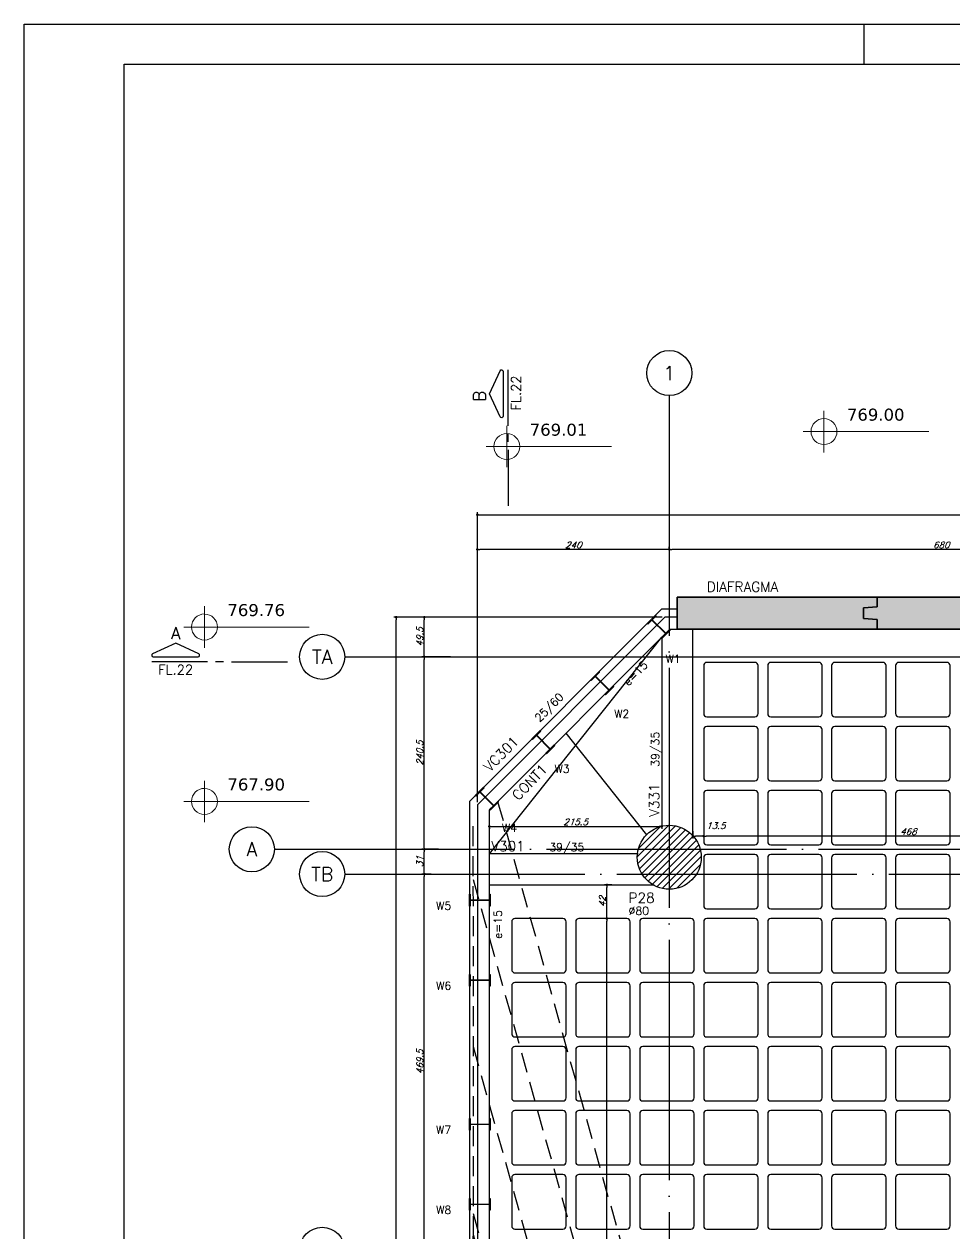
# Model space of a CAD drawing. Header units: millimetres. Extents: x -4107 to 5538, y -2094 to 2406.
# Drawn here: x -4107 to -2943, y 894 to 2406 of the extents above; entities that cross this region are included whole.
import ezdxf
from ezdxf.enums import TextEntityAlignment as Align

# ---------------------------------------------------------------- set-up
doc = ezdxf.new("R2010")
doc.units = ezdxf.units.MM
doc.header["$LTSCALE"] = 50
doc.linetypes.add('DASHED', pattern=[0.75, 0.5, -0.25])
doc.linetypes.add('EIXO', pattern=[6.8, 6, -0.4, 0, -0.4])
for name, color, linetype in [('251', 5, 'Continuous'), ('F-AUX-RED', 1, 'Continuous'), ('F-CORTE-INDICAÇÃO', 4, 'Continuous'), ('F-COTAS', 106, 'Continuous'), ('F-CUBETA', 1, 'Continuous'), ('F-EIXO', 12, 'EIXO'), ('F-ESCADAS', 2, 'Continuous'), ('F-MARGEM', 1, 'Continuous'), ('F-PARC-DIM', 2, 'Continuous'), ('F-PARC-NOME', 4, 'Continuous'), ('F-PERFIL - W310x52', 4, 'Continuous'), ('F-PERFIL- W250x38.5', 4, 'Continuous'), ('F-PILARES-DIM', 172, 'Continuous'), ('F-PILARES-HACH', 174, 'Continuous'), ('F-PILARES-NOME', 170, 'Continuous'), ('F-PILARES-S', 170, 'Continuous'), ('F-SOLIDO-EST', 252, 'Continuous'), ('F-TEXTO', 6, 'Continuous'), ('F-VIGAS', 3, 'Continuous'), ('F-VIGAS-DIM', 2, 'Continuous'), ('F-VIGAS-NOME', 4, 'Continuous'), ('F-VÃO', 1, 'Continuous')]:
    doc.layers.add(name, color=color, linetype=linetype)
doc.layers.add('A-ANNO-NOTE', color=253, linetype='Continuous', lineweight=9)
doc.styles.add('CP-TEXT-INCL', font='simplex.shx', dxfattribs={"oblique": 20})
doc.styles.add('MCP', font='simplex.shx')
doc.styles.add('ROMANS', font='simplex.shx')
doc.styles.get("Standard").update_dxf_attribs({"font": 'txt.shx'})
doc.styles.add('Verdana_3', font='verdana.ttf', dxfattribs={"height": 20})
doc.dimstyles.new('CP-COTAS-50', dxfattribs={"dimscale": 0.64, "dimtxt": 12.5, "dimasz": 5, "dimexe": 5, "dimexo": 5, "dimgap": 2.5, "dimtad": 1, "dimdec": 1, "dimdsep": 46, "dimtxsty": 'CP-TEXT-INCL', "dimblk1": 'DOT', "dimblk2": 'DOT', "dimsah": 1, "dimcen": 9, "dimclrd": 256, "dimclre": 256, "dimclrt": 256, "dimadec": 0, "dimazin": 0, "dimtfac": 1, "dimtdec": 1, "dimtmove": 2, "dimatfit": 3, "dimldrblk": 'DOT', "dimfxl": 0, "dimtolj": 1, "dimarcsym": 0})

# ---------------------------------------------------------------- blocks, each defined once
blk = doc.blocks.new('_VAONER063650636500869008690')
at = {"layer": '251', "color": 1}
for p, q in [((30, 34), (-30, 34)), ((-34, 30), (-34, -30)), ((34, -30), (34, 30)), ((-30, -34), (30, -34))]:
    blk.add_line(p, q, dxfattribs=at)
for centre, start, end in [((-30, 30), 90, 180), ((30, 30), 0, 90), ((-30, -30), 180, 270), ((30, -30), 270, 0)]:
    blk.add_arc(centre, 4, start, end, dxfattribs=at)
blk = doc.blocks.new('*U13')
at = {"layer": 'F-EIXO'}
blk.add_line((0, 0), (7397, 0), dxfattribs=at)
at = {"layer": 'F-EIXO', "color": 2, "linetype": 'Continuous'}
blk.add_circle((-28.2072, 0), 28.2072, dxfattribs=at)
at = {"layer": 'F-TEXTO', "style": 'ROMANS'}
blk.add_attdef('EIXO', text='', height=17.5, dxfattribs=at).set_placement((-28.2072, 0), align=Align.MIDDLE_CENTER)
blk = doc.blocks.new('*U19')
at = {"layer": 'F-EIXO'}
blk.add_line((0, 0), (7484.954, 0), dxfattribs=at)
at = {"layer": 'F-EIXO', "color": 2, "linetype": 'Continuous'}
blk.add_circle((-28.2072, 0), 28.2072, dxfattribs=at)
at = {"layer": 'F-TEXTO', "style": 'ROMANS'}
blk.add_attdef('EIXO', text='', height=17.5, dxfattribs=at).set_placement((-28.2072, 0), align=Align.MIDDLE_CENTER)
blk = doc.blocks.new('*U22')
at = {"layer": 'F-EIXO'}
blk.add_line((0, 0), (0, -3477.9), dxfattribs=at)
at = {"layer": 'F-EIXO', "color": 2, "linetype": 'Continuous'}
blk.add_circle((0, 28.2), 28.2, dxfattribs=at)
at = {"layer": 'F-TEXTO', "style": 'ROMANS'}
blk.add_attdef('EIXO', text='', height=17.5, rotation=360, dxfattribs=at).set_placement((0, 28.2), align=Align.MIDDLE_CENTER)
blk = doc.blocks.new('*U18')
at = {"layer": 'F-EIXO'}
blk.add_line((0, 0), (7378.2, 0), dxfattribs=at)
at = {"layer": 'F-EIXO', "color": 2, "linetype": 'Continuous'}
blk.add_circle((-28.2, 0), 28.2, dxfattribs=at)
at = {"layer": 'F-TEXTO', "style": 'ROMANS'}
blk.add_attdef('EIXO', text='', height=17.5, dxfattribs=at).set_placement((-28.2, 0), align=Align.MIDDLE_CENTER)
blk = doc.blocks.new('_DOT')
at = {"color": 0, "linetype": 'ByBlock'}
blk.add_line((-0.5, 0), (-1, 0), dxfattribs=at)
at = {"color": 0, "linetype": 'ByBlock', "const_width": 0.5}
blk.add_lwpolyline([(-0.25, 0, 1), (0.25, 0, 1)], format="xyb", close=True, dxfattribs=at)
blk = doc.blocks.new('*D64')
at = {"layer": 'DEFPOINTS', "color": 0, "linetype": 'Continuous', "transparency": 16777216}
for p in [(3284.5, 1792.6), (3284.5, 1699.5), (-3540, 1430.2)]:
    blk.add_point(p, dxfattribs=at)
at = {"layer": 'F-COTAS', "linetype": 'Continuous', "lineweight": -2, "transparency": 16777216}
for p, q in [((-3540, 1433.4), (-3540, 1795.8)), ((-3536.8, 1792.6), (3281.3, 1792.6)), ((3284.5, 1702.7), (3284.5, 1795.8))]:
    blk.add_line(p, q, dxfattribs=at)
at = {"layer": 'F-COTAS', "linetype": 'Continuous', "lineweight": -2, "transparency": 16777216, "xscale": 3.2, "yscale": 3.2, "zscale": 3.2, "rotation": 180}
blk.add_blockref('_DOT', (-3540, 1792.6), dxfattribs=at)
at = {"layer": 'F-COTAS', "linetype": 'Continuous', "lineweight": -2, "transparency": 16777216, "xscale": 3.2, "yscale": 3.2, "zscale": 3.2}
blk.add_blockref('_DOT', (3284.5, 1792.6), dxfattribs=at)
at = {"layer": 'F-COTAS', "linetype": 'Continuous', "transparency": 16777216, "insert": (-127.7, 1798.2), "char_height": 8, "attachment_point": 5, "style": 'CP-TEXT-INCL'}
blk.add_mtext('\\A1;6824.5', dxfattribs=at)
blk = doc.blocks.new('*D83')
at = {"layer": 'DEFPOINTS', "color": 0, "linetype": 'Continuous', "transparency": 16777216}
for p in [(-3300, 1749.2), (-3300, 1745.2), (-2620, 1745.2)]:
    blk.add_point(p, dxfattribs=at)
at = {"layer": 'F-COTAS', "linetype": 'Continuous', "lineweight": -2, "transparency": 16777216}
for p, q in [((-3300, 1748.4), (-3300, 1752.4)), ((-2623.2, 1749.2), (-3296.8, 1749.2)), ((-2620, 1748.4), (-2620, 1752.4))]:
    blk.add_line(p, q, dxfattribs=at)
at = {"layer": 'F-COTAS', "linetype": 'Continuous', "lineweight": -2, "transparency": 16777216, "xscale": 3.2, "yscale": 3.2, "zscale": 3.2, "rotation": 180}
blk.add_blockref('_DOT', (-3300, 1749.2), dxfattribs=at)
at = {"layer": 'F-COTAS', "linetype": 'Continuous', "lineweight": -2, "transparency": 16777216, "xscale": 3.2, "yscale": 3.2, "zscale": 3.2}
blk.add_blockref('_DOT', (-2620, 1749.2), dxfattribs=at)
at = {"layer": 'F-COTAS', "linetype": 'Continuous', "transparency": 16777216, "insert": (-2960, 1754.8), "char_height": 8, "attachment_point": 5, "style": 'CP-TEXT-INCL'}
blk.add_mtext('\\A1;680', dxfattribs=at)
blk = doc.blocks.new('*D84')
at = {"layer": 'DEFPOINTS', "color": 0, "linetype": 'Continuous', "transparency": 16777216}
for p in [(-3540, 1749.2), (-3300, 1745.2), (-3540, 1430.2)]:
    blk.add_point(p, dxfattribs=at)
at = {"layer": 'F-COTAS', "linetype": 'Continuous', "lineweight": -2, "transparency": 16777216}
for p, q in [((-3540, 1433.4), (-3540, 1752.4)), ((-3303.2, 1749.2), (-3536.8, 1749.2)), ((-3300, 1748.4), (-3300, 1752.4))]:
    blk.add_line(p, q, dxfattribs=at)
at = {"layer": 'F-COTAS', "linetype": 'Continuous', "lineweight": -2, "transparency": 16777216, "xscale": 3.2, "yscale": 3.2, "zscale": 3.2, "rotation": 180}
blk.add_blockref('_DOT', (-3540, 1749.2), dxfattribs=at)
at = {"layer": 'F-COTAS', "linetype": 'Continuous', "lineweight": -2, "transparency": 16777216, "xscale": 3.2, "yscale": 3.2, "zscale": 3.2}
blk.add_blockref('_DOT', (-3300, 1749.2), dxfattribs=at)
at = {"layer": 'F-COTAS', "linetype": 'Continuous', "transparency": 16777216, "insert": (-3420, 1754.8), "char_height": 8, "attachment_point": 5, "style": 'CP-TEXT-INCL'}
blk.add_mtext('\\A1;240', dxfattribs=at)
blk = doc.blocks.new('*D85')
at = {"layer": 'DEFPOINTS', "color": 0, "linetype": 'Continuous', "transparency": 16777216}
for p in [(-3641.4, 1664.5), (-3305.7, 1664.5), (-3540, -934.5)]:
    blk.add_point(p, dxfattribs=at)
at = {"layer": 'F-COTAS', "linetype": 'Continuous', "lineweight": -2, "transparency": 16777216}
for p, q in [((-3308.9, 1664.5), (-3644.6, 1664.5)), ((-3641.4, -931.3), (-3641.4, 1661.3)), ((-3543.2, -934.5), (-3644.6, -934.5))]:
    blk.add_line(p, q, dxfattribs=at)
at = {"layer": 'F-COTAS', "linetype": 'Continuous', "lineweight": -2, "transparency": 16777216, "xscale": 3.2, "yscale": 3.2, "zscale": 3.2}
for p, rotation in [((-3641.4, 1664.5), 90), ((-3641.4, -934.5), 270)]:
    blk.add_blockref('_DOT', p, dxfattribs=dict(at, rotation=rotation))
at = {"layer": 'F-COTAS', "linetype": 'Continuous', "transparency": 16777216, "insert": (-3647, 365), "char_height": 8, "attachment_point": 5, "rotation": 90, "style": 'CP-TEXT-INCL'}
blk.add_mtext('\\A1;2599', dxfattribs=at)
blk = doc.blocks.new('*D94')
at = {"layer": 'DEFPOINTS', "color": 0, "linetype": 'Continuous', "transparency": 16777216}
for p in [(-3606.3, 1343.5), (-3594.5, 1343.5), (-3585.3, 874)]:
    blk.add_point(p, dxfattribs=at)
at = {"layer": 'F-COTAS', "linetype": 'Continuous', "lineweight": -2, "transparency": 16777216}
for p, q in [((-3597.7, 1343.5), (-3609.5, 1343.5)), ((-3606.3, 877.2), (-3606.3, 1340.3)), ((-3588.5, 874), (-3609.5, 874))]:
    blk.add_line(p, q, dxfattribs=at)
at = {"layer": 'F-COTAS', "linetype": 'Continuous', "lineweight": -2, "transparency": 16777216, "xscale": 3.2, "yscale": 3.2, "zscale": 3.2}
for p, rotation in [((-3606.3, 1343.5), 90), ((-3606.3, 874), 270)]:
    blk.add_blockref('_DOT', p, dxfattribs=dict(at, rotation=rotation))
at = {"layer": 'F-COTAS', "linetype": 'Continuous', "transparency": 16777216, "insert": (-3611.9, 1108.8), "char_height": 8, "attachment_point": 5, "rotation": 90, "style": 'CP-TEXT-INCL'}
blk.add_mtext('\\A1;469.5', dxfattribs=at)
blk = doc.blocks.new('*D95')
at = {"layer": 'DEFPOINTS', "color": 0, "linetype": 'Continuous', "transparency": 16777216}
for p in [(-3606.3, 1374.5), (-3585.3, 1374.5), (-3594.5, 1343.5)]:
    blk.add_point(p, dxfattribs=at)
at = {"layer": 'F-COTAS', "linetype": 'Continuous', "lineweight": -2, "transparency": 16777216}
for p, q in [((-3588.5, 1374.5), (-3609.5, 1374.5)), ((-3606.3, 1346.7), (-3606.3, 1371.3)), ((-3597.7, 1343.5), (-3609.5, 1343.5))]:
    blk.add_line(p, q, dxfattribs=at)
at = {"layer": 'F-COTAS', "linetype": 'Continuous', "lineweight": -2, "transparency": 16777216, "xscale": 3.2, "yscale": 3.2, "zscale": 3.2}
for p, rotation in [((-3606.3, 1374.5), 90), ((-3606.3, 1343.5), 270)]:
    blk.add_blockref('_DOT', p, dxfattribs=dict(at, rotation=rotation))
at = {"layer": 'F-COTAS', "linetype": 'Continuous', "transparency": 16777216, "insert": (-3611.9, 1359), "char_height": 8, "attachment_point": 5, "rotation": 90, "style": 'CP-TEXT-INCL'}
blk.add_mtext('\\A1;31', dxfattribs=at)
blk = doc.blocks.new('*D96')
at = {"layer": 'DEFPOINTS', "color": 0, "linetype": 'Continuous', "transparency": 16777216}
for p in [(-3606.3, 1615), (-3570.4, 1615), (-3585.3, 1374.5)]:
    blk.add_point(p, dxfattribs=at)
at = {"layer": 'F-COTAS', "linetype": 'Continuous', "lineweight": -2, "transparency": 16777216}
for p, q in [((-3573.6, 1615), (-3609.5, 1615)), ((-3606.3, 1377.7), (-3606.3, 1611.8)), ((-3588.5, 1374.5), (-3609.5, 1374.5))]:
    blk.add_line(p, q, dxfattribs=at)
at = {"layer": 'F-COTAS', "linetype": 'Continuous', "lineweight": -2, "transparency": 16777216, "xscale": 3.2, "yscale": 3.2, "zscale": 3.2}
for p, rotation in [((-3606.3, 1615), 90), ((-3606.3, 1374.5), 270)]:
    blk.add_blockref('_DOT', p, dxfattribs=dict(at, rotation=rotation))
at = {"layer": 'F-COTAS', "linetype": 'Continuous', "transparency": 16777216, "insert": (-3611.9, 1494.8), "char_height": 8, "attachment_point": 5, "rotation": 90, "style": 'CP-TEXT-INCL'}
blk.add_mtext('\\A1;240.5', dxfattribs=at)
blk = doc.blocks.new('*D97')
at = {"layer": 'DEFPOINTS', "color": 0, "linetype": 'Continuous', "transparency": 16777216}
for p in [(-3606.3, 1664.5), (-3305.7, 1664.5), (-3570.4, 1615)]:
    blk.add_point(p, dxfattribs=at)
at = {"layer": 'F-COTAS', "linetype": 'Continuous', "lineweight": -2, "transparency": 16777216}
for p, q in [((-3308.9, 1664.5), (-3609.5, 1664.5)), ((-3606.3, 1618.2), (-3606.3, 1661.3)), ((-3573.6, 1615), (-3609.5, 1615))]:
    blk.add_line(p, q, dxfattribs=at)
at = {"layer": 'F-COTAS', "linetype": 'Continuous', "lineweight": -2, "transparency": 16777216, "xscale": 3.2, "yscale": 3.2, "zscale": 3.2}
for p, rotation in [((-3606.3, 1664.5), 90), ((-3606.3, 1615), 270)]:
    blk.add_blockref('_DOT', p, dxfattribs=dict(at, rotation=rotation))
at = {"layer": 'F-COTAS', "linetype": 'Continuous', "transparency": 16777216, "insert": (-3611.9, 1639.8), "char_height": 8, "attachment_point": 5, "rotation": 90, "style": 'CP-TEXT-INCL'}
blk.add_mtext('\\A1;49.5', dxfattribs=at)
blk = doc.blocks.new('*U25')
at = {"layer": 'F-CORTE-INDICAÇÃO'}
for p, q in [((-100, 0), (-170, 0)), ((-80, 0), (-90, 0)), ((-70, 0), (0, 0))]:
    blk.add_line(p, q, dxfattribs=at)
blk.add_lwpolyline([(-112, 6, 0.802585), (-111.2, 9.8), (-140, 23.3), (-168.8, 9.8, 0.802585), (-168, 6)], format="xyb", close=True, dxfattribs=at)
at = {"layer": 'F-CORTE-INDICAÇÃO', "style": 'ROMANS'}
blk.add_attdef('CORTE', text='', height=15, dxfattribs=at).set_placement((-140, 35.8), align=Align.MIDDLE_CENTER)
at = {"layer": 'F-CORTE-INDICAÇÃO', "color": 2, "style": 'ROMANS'}
blk.add_attdef('FOLHA', text='', height=12, dxfattribs=at).set_placement((-140, -10), align=Align.MIDDLE_CENTER)
blk = doc.blocks.new('*U26')
at = {"layer": 'F-CORTE-INDICAÇÃO'}
for p, q in [((70, 0), (0, 0)), ((80, 0), (90, 0)), ((100, 0), (170, 0))]:
    blk.add_line(p, q, dxfattribs=at)
blk.add_lwpolyline([(112, 6, -0.802585), (111.2, 9.8), (140, 23.3), (168.8, 9.8, -0.802585), (168, 6)], format="xyb", close=True, dxfattribs=at)
at = {"layer": 'F-CORTE-INDICAÇÃO', "style": 'ROMANS'}
blk.add_attdef('CORTE', text='', height=15, dxfattribs=at).set_placement((140, 35.8), align=Align.MIDDLE_CENTER)
at = {"layer": 'F-CORTE-INDICAÇÃO', "color": 2, "style": 'ROMANS'}
blk.add_attdef('FOLHA', text='', height=12, dxfattribs=at).set_placement((80.5, -10), align=Align.MIDDLE_CENTER)
blk = doc.blocks.new('A0-4L_900')
at = {"layer": 'F-MARGEM', "color": 2}
blk.add_line((21, 90), (21, 89), dxfattribs=at)
blk.add_lwpolyline([(0, 0), (0, 90), (192.9, 90), (192.9, 0)], close=True, dxfattribs=at)
at = {"layer": 'F-MARGEM', "color": 7}
blk.add_lwpolyline([(2.5, 89), (191.9, 89), (191.9, 1), (2.5, 1)], close=True, dxfattribs=at)
blk = doc.blocks.new('A$C2DAD426C')
at = {"layer": 'F-AUX-RED', "color": 252, "linetype": 'DASHED'}
for p, q in [((-7545.1, 893.2), (-7544.6, 191.2)), ((-7492.4, 834.7), (-7333.5, 266.1)), ((-7376.2, 835.2), (-7219.9, 275.7)), ((-7545, 814.9), (-7402.4, 304.6)), ((-7421.4, 788.8), (-7312.2, 398.1)), ((-7544.9, 606.2), (-7429.3, 192.7)), ((-7544.7, 397.6), (-7500.6, 239.8)), ((-7266.4, 338.3), (-7246.8, 268.2)), ((-7321.2, 326.1), (-7288.8, 210.4)), ((-7290.7, 321.1), (-7261.9, 217.9)), ((-7203.2, 320), (-7108, -20.5)), ((-7544.6, 293.2), (-7527.6, 232.3))]:
    blk.add_line(p, q, dxfattribs=at)
for points in [[(-7524.9, 196.7), (-7544.6, 191.2), (-7545.1, 893.2), (-7526.1, 825.2), (-7472.2, 840.3), (-7455.1, 779.4), (-7401.2, 794.5), (-7409.9, 825.8), (-7356, 840.8), (-7349.3, 842.7)], [(-7192.9, 283.3), (-7253.6, 266.3), (-7241.6, 223.6), (-7295.6, 208.5), (-7313.3, 271.7), (-7367.2, 256.7), (-7382.2, 310.3), (-7436.1, 295.2), (-7409.1, 198.4), (-7463, 183.3), (-7480.4, 245.5), (-7534.4, 230.4), (-7524.9, 196.7)]]:
    blk.add_lwpolyline(points, dxfattribs=at)
at = {"layer": 'F-ESCADAS', "color": 252, "linetype": 'DASHED'}
for p, q in [((-7514.6, 1434.4), (-7107, -24)), ((-7545.4, 1336.7), (-7283.7, 400)), ((-7545.3, 1128), (-7335.7, 378)), ((-7545.1, 919.3), (-7281.5, -24)), ((-7545, 710.6), (-7339.7, -24)), ((-7544.8, 501.9), (-7392.5, -43)), ((-7321.2, 326.1), (-7223.3, -24)), ((-7261.3, 320), (-7165.2, -24)), ((-7544.6, 293.2), (-7450.7, -43)), ((-7280, -24), (-7107, -24)), ((-7340, -43), (-7544.4, -43)), ((-7340, -43), (-7450.6, -43))]:
    blk.add_line(p, q, dxfattribs=at)
blk.add_lwpolyline([(-7545.5, 1403.5), (-7544.4, -43)], dxfattribs=at)
blk = doc.blocks.new('*D292')
at = {"layer": 'DEFPOINTS', "color": 0, "transparency": 16777216}
for p in [(-3257, 1401), (-3257, 1391), (-2789, 1401)]:
    blk.add_point(p, dxfattribs=at)
at = {"layer": 'F-COTAS', "lineweight": -2, "transparency": 16777216}
for p, q in [((-3257, 1397.8), (-3257, 1387.8)), ((-2792.2, 1391), (-3253.8, 1391)), ((-2789, 1397.8), (-2789, 1387.8))]:
    blk.add_line(p, q, dxfattribs=at)
at = {"layer": 'F-COTAS', "lineweight": -2, "transparency": 16777216, "xscale": 3.2, "yscale": 3.2, "zscale": 3.2, "rotation": 180}
blk.add_blockref('_DOT', (-3257, 1391), dxfattribs=at)
at = {"layer": 'F-COTAS', "lineweight": -2, "transparency": 16777216, "xscale": 3.2, "yscale": 3.2, "zscale": 3.2}
blk.add_blockref('_DOT', (-2789, 1391), dxfattribs=at)
at = {"layer": 'F-COTAS', "transparency": 16777216, "insert": (-3001.1, 1396.6), "char_height": 8, "attachment_point": 5, "style": 'CP-TEXT-INCL'}
blk.add_mtext('\\A1;468', dxfattribs=at)
blk = doc.blocks.new('*D293')
at = {"layer": 'DEFPOINTS', "color": 0, "transparency": 16777216}
for p in [(-3270.5, 1400.2), (-3270.5, 1391), (-3257, 1400.2)]:
    blk.add_point(p, dxfattribs=at)
at = {"layer": 'F-COTAS', "lineweight": -2, "transparency": 16777216}
for p, q in [((-3270.5, 1397), (-3270.5, 1387.8)), ((-3260.2, 1391), (-3267.3, 1391)), ((-3257, 1397), (-3257, 1387.8))]:
    blk.add_line(p, q, dxfattribs=at)
at = {"layer": 'F-COTAS', "lineweight": -2, "transparency": 16777216, "xscale": 3.2, "yscale": 3.2, "zscale": 3.2, "rotation": 180}
blk.add_blockref('_DOT', (-3270.5, 1391), dxfattribs=at)
at = {"layer": 'F-COTAS', "lineweight": -2, "transparency": 16777216, "xscale": 3.2, "yscale": 3.2, "zscale": 3.2}
blk.add_blockref('_DOT', (-3257, 1391), dxfattribs=at)
at = {"layer": 'F-COTAS', "transparency": 16777216, "insert": (-3242, 1403.9), "char_height": 8, "attachment_point": 5, "style": 'CP-TEXT-INCL'}
blk.add_mtext('\\A1;13.5', dxfattribs=at)
blk = doc.blocks.new('*D294')
at = {"layer": 'DEFPOINTS', "color": 0, "transparency": 16777216}
for p in [(-3309.5, 1411.9), (-3525, 1404.4), (-3309.5, 1403.1)]:
    blk.add_point(p, dxfattribs=at)
at = {"layer": 'F-COTAS', "lineweight": -2, "transparency": 16777216}
for p, q in [((-3309.5, 1408.7), (-3309.5, 1399.9)), ((-3525, 1401.2), (-3525, 1399.9)), ((-3521.8, 1403.1), (-3312.7, 1403.1))]:
    blk.add_line(p, q, dxfattribs=at)
at = {"layer": 'F-COTAS', "lineweight": -2, "transparency": 16777216, "xscale": 3.2, "yscale": 3.2, "zscale": 3.2, "rotation": 180}
blk.add_blockref('_DOT', (-3525, 1403.1), dxfattribs=at)
at = {"layer": 'F-COTAS', "lineweight": -2, "transparency": 16777216, "xscale": 3.2, "yscale": 3.2, "zscale": 3.2}
blk.add_blockref('_DOT', (-3309.5, 1403.1), dxfattribs=at)
at = {"layer": 'F-COTAS', "transparency": 16777216, "insert": (-3417.2, 1408.7), "char_height": 8, "attachment_point": 5, "style": 'CP-TEXT-INCL'}
blk.add_mtext('\\A1;215.5', dxfattribs=at)
blk = doc.blocks.new('*D296')
at = {"layer": 'DEFPOINTS', "color": 0, "transparency": 16777216}
for p in [(-3378, 1288), (-3367.1, 1288), (-3367.1, 420)]:
    blk.add_point(p, dxfattribs=at)
at = {"layer": 'F-COTAS', "lineweight": -2, "transparency": 16777216}
for p, q in [((-3370.3, 1288), (-3381.2, 1288)), ((-3378, 423.2), (-3378, 1284.8)), ((-3370.3, 420), (-3381.2, 420))]:
    blk.add_line(p, q, dxfattribs=at)
at = {"layer": 'F-COTAS', "lineweight": -2, "transparency": 16777216, "xscale": 3.2, "yscale": 3.2, "zscale": 3.2}
for p, rotation in [((-3378, 1288), 90), ((-3378, 420), 270)]:
    blk.add_blockref('_DOT', p, dxfattribs=dict(at, rotation=rotation))
at = {"layer": 'F-COTAS', "transparency": 16777216, "insert": (-3383.6, 854), "char_height": 8, "attachment_point": 5, "rotation": 90, "style": 'CP-TEXT-INCL'}
blk.add_mtext('\\A1;868', dxfattribs=at)
blk = doc.blocks.new('*D297')
at = {"layer": 'DEFPOINTS', "color": 0, "transparency": 16777216}
for p in [(-3378, 1330), (-3368.7, 1330), (-3368.7, 1288)]:
    blk.add_point(p, dxfattribs=at)
at = {"layer": 'F-COTAS', "lineweight": -2, "transparency": 16777216}
for p, q in [((-3371.9, 1330), (-3381.2, 1330)), ((-3378, 1291.2), (-3378, 1326.8)), ((-3371.9, 1288), (-3381.2, 1288))]:
    blk.add_line(p, q, dxfattribs=at)
at = {"layer": 'F-COTAS', "lineweight": -2, "transparency": 16777216, "xscale": 3.2, "yscale": 3.2, "zscale": 3.2}
for p, rotation in [((-3378, 1330), 90), ((-3378, 1288), 270)]:
    blk.add_blockref('_DOT', p, dxfattribs=dict(at, rotation=rotation))
at = {"layer": 'F-COTAS', "transparency": 16777216, "insert": (-3383.6, 1309), "char_height": 8, "attachment_point": 5, "rotation": 90, "style": 'CP-TEXT-INCL'}
blk.add_mtext('\\A1;42', dxfattribs=at)
blk = doc.blocks.new('LGN-COTA - LGN-COTA-475391-Térreo')
at = {"layer": 'A-ANNO-NOTE'}
for p, q in [((-0.009, -0.238), (-0.009, 0.28)), ((-0.268, 0.021), (1.302, 0.021))]:
    blk.add_line(p, q, dxfattribs=at)
for centre, start, end in [((-0.009, 0.022), 90, 180), ((-0.009, 0.021), 360, 90), ((-0.009, 0.021), 180, 270), ((-0.009, 0.021), 270, 0)]:
    blk.add_arc(centre, 0.162, start, end, dxfattribs=at)
blk = doc.blocks.new('zw$7512')
at = {"layer": 'A-ANNO-NOTE', "xscale": 100, "yscale": 100, "zscale": 100}
for p in [(-2906.2, 1680.3), (-3302.8, 1661.6), (-3680.8, 1436.1), (-3680.8, 1218.2)]:
    blk.add_blockref('LGN-COTA - LGN-COTA-475391-Térreo', p, dxfattribs=at)
at = {"layer": 'A-ANNO-NOTE', "style": 'Verdana_3'}
for s, p in [('769.00', (-2878.4, 1696.1)), ('769.01', (-3275, 1677.3)), ('769.76', (-3653, 1451.9)), ('767.90', (-3653, 1234))]:
    blk.add_text(s, height=15, dxfattribs=at).set_placement(p)
blk = doc.blocks.new('A$C44D756D9')
at = {"layer": 'F-PERFIL- W250x38.5', "linetype": 'Continuous'}
for p, q in [((-2.6, 167.3), (7.8, 177.7)), ((-1.8, 166.5), (-2.6, 167.3)), ((3.2, 171.4), (-1.8, 166.5)), ((20.1, 154.5), (3.2, 171.4)), ((8.6, 176.9), (3.6, 171.9)), ((3.6, 171.9), (20.6, 155)), ((7.8, 177.7), (8.6, 176.9)), ((15.2, 149.5), (20.1, 154.5)), ((26.3, 159.1), (15.9, 148.7)), ((20.6, 155), (25.5, 159.9)), ((25.5, 159.9), (26.3, 159.1)), ((15.9, 148.7), (15.2, 149.5)), ((-73.3, 96.5), (-62.9, 106.9)), ((-62.1, 106.2), (-67.1, 101.2)), ((-62.9, 106.9), (-62.1, 106.2)), ((-72.5, 95.8), (-73.3, 96.5)), ((-67.5, 100.7), (-72.5, 95.8)), ((-50.6, 83.8), (-67.5, 100.7)), ((-67.1, 101.2), (-50.1, 84.2)), ((-55.6, 78.8), (-50.6, 83.8)), ((-54.8, 78), (-55.6, 78.8)), ((-44.4, 88.4), (-54.8, 78)), ((-50.1, 84.2), (-45.2, 89.2)), ((-45.2, 89.2), (-44.4, 88.4)), ((-146.9, 22.9), (-136.5, 33.3)), ((-135.8, 32.5), (-140.7, 27.5)), ((-136.5, 33.3), (-135.8, 32.5)), ((-146.2, 22.1), (-146.9, 22.9)), ((-141.2, 27.1), (-146.2, 22.1)), ((-124.2, 10.1), (-141.2, 27.1)), ((-140.7, 27.5), (-123.8, 10.6)), ((-123.8, 10.6), (-118.8, 15.6)), ((-118.8, 15.6), (-118, 14.8)), ((-129.2, 5.2), (-124.2, 10.1)), ((-128.4, 4.4), (-129.2, 5.2)), ((-118, 14.8), (-128.4, 4.4)), ((-217.7, -47.8), (-207.3, -37.4)), ((-211.9, -43.6), (-216.9, -48.6)), ((-195, -60.6), (-211.9, -43.6)), ((-206.5, -38.2), (-211.4, -43.2)), ((-211.4, -43.2), (-194.5, -60.1)), ((-207.3, -37.4), (-206.5, -38.2)), ((-216.9, -48.6), (-217.7, -47.8)), ((-188.7, -55.9), (-199.1, -66.3)), ((-194.5, -60.1), (-189.5, -55.2)), ((-189.5, -55.2), (-188.7, -55.9)), ((-199.9, -65.5), (-195, -60.6)), ((-199.1, -66.3), (-199.9, -65.5)), ((-225, -186), (-225, -171.3)), ((-225, -171.3), (-223.9, -171.3)), ((-223.9, -171.3), (-223.9, -178.3)), ((-223.9, -178.3), (-199.9, -178.3)), ((-199.9, -179), (-223.9, -179)), ((-223.9, -179), (-223.9, -186)), ((-199.9, -178.3), (-199.9, -171.3)), ((-199.9, -171.3), (-198.8, -171.3)), ((-199.9, -186), (-199.9, -179)), ((-198.8, -171.3), (-198.8, -186)), ((-223.9, -186), (-225, -186)), ((-198.8, -186), (-199.9, -186)), ((-225, -286), (-225, -271.3)), ((-225, -271.3), (-223.9, -271.3)), ((-223.9, -271.3), (-223.9, -278.3)), ((-199.9, -278.3), (-199.9, -271.3)), ((-199.9, -271.3), (-198.8, -271.3)), ((-198.8, -271.3), (-198.8, -286)), ((-223.9, -286), (-225, -286)), ((-223.9, -278.3), (-199.9, -278.3)), ((-199.9, -279), (-223.9, -279)), ((-223.9, -279), (-223.9, -286)), ((-199.9, -286), (-199.9, -279)), ((-198.8, -286), (-199.9, -286)), ((-225, -466), (-225, -451.3)), ((-225, -451.3), (-223.9, -451.3)), ((-223.9, -451.3), (-223.9, -458.3)), ((-199.9, -458.3), (-199.9, -451.3)), ((-199.9, -451.3), (-198.8, -451.3)), ((-198.8, -451.3), (-198.8, -466)), ((-223.9, -466), (-225, -466)), ((-223.9, -458.3), (-199.9, -458.3)), ((-199.9, -459), (-223.9, -459)), ((-223.9, -459), (-223.9, -466)), ((-199.9, -466), (-199.9, -459)), ((-198.8, -466), (-199.9, -466)), ((-225, -566), (-225, -551.3)), ((-225, -551.3), (-223.9, -551.3)), ((-223.9, -551.3), (-223.9, -558.3)), ((-223.9, -558.3), (-199.9, -558.3)), ((-199.9, -559), (-223.9, -559)), ((-223.9, -559), (-223.9, -566)), ((-199.9, -558.3), (-199.9, -551.3)), ((-199.9, -551.3), (-198.8, -551.3)), ((-199.9, -566), (-199.9, -559)), ((-198.8, -551.3), (-198.8, -566)), ((-223.9, -566), (-225, -566)), ((-198.8, -566), (-199.9, -566))]:
    blk.add_line(p, q, dxfattribs=at)
for points in [[(26.3, 159.1), (15.9, 148.7), (15.2, 149.5), (20.1, 154.5), (3.2, 171.4), (-1.8, 166.5), (-2.6, 167.3), (7.8, 177.7), (8.6, 176.9), (3.6, 171.9), (20.6, 155), (25.5, 159.9)], [(-44.4, 88.4), (-54.8, 78), (-55.6, 78.8), (-50.6, 83.8), (-67.5, 100.7), (-72.5, 95.8), (-73.3, 96.5), (-62.9, 106.9), (-62.1, 106.2), (-67.1, 101.2), (-50.1, 84.2), (-45.2, 89.2)], [(-118, 14.8), (-128.4, 4.4), (-129.2, 5.2), (-124.2, 10.1), (-141.2, 27.1), (-146.2, 22.1), (-146.9, 22.9), (-136.5, 33.3), (-135.8, 32.5), (-140.7, 27.5), (-123.8, 10.6), (-118.8, 15.6)], [(-188.7, -55.9), (-199.1, -66.3), (-199.9, -65.5), (-195, -60.6), (-211.9, -43.6), (-216.9, -48.6), (-217.7, -47.8), (-207.3, -37.4), (-206.5, -38.2), (-211.4, -43.2), (-194.5, -60.1), (-189.5, -55.2)], [(-198.8, -171.3), (-198.8, -186), (-199.9, -186), (-199.9, -179), (-223.9, -179), (-223.9, -186), (-225, -186), (-225, -171.3), (-223.9, -171.3), (-223.9, -178.3), (-199.9, -178.3), (-199.9, -171.3)], [(-198.8, -271.3), (-198.8, -286), (-199.9, -286), (-199.9, -279), (-223.9, -279), (-223.9, -286), (-225, -286), (-225, -271.3), (-223.9, -271.3), (-223.9, -278.3), (-199.9, -278.3), (-199.9, -271.3)], [(-198.8, -451.3), (-198.8, -466), (-199.9, -466), (-199.9, -459), (-223.9, -459), (-223.9, -466), (-225, -466), (-225, -451.3), (-223.9, -451.3), (-223.9, -458.3), (-199.9, -458.3), (-199.9, -451.3)], [(-198.8, -551.3), (-198.8, -566), (-199.9, -566), (-199.9, -559), (-223.9, -559), (-223.9, -566), (-225, -566), (-225, -551.3), (-223.9, -551.3), (-223.9, -558.3), (-199.9, -558.3), (-199.9, -551.3)]]:
    blk.add_lwpolyline(points, close=True, dxfattribs=at)
at = {"layer": 'F-PILARES-NOME'}
for s, p in [('W1', (20.4, 118.1)), ('W2', (-43.8, 49.3)), ('W3', (-118.4, -19.5)), ('W4', (-184.2, -93.2)), ('W5', (-266.5, -190.6)), ('W6', (-266.4, -290.6)), ('W7', (-266.6, -470.6)), ('W8', (-266.4, -570.6))]:
    blk.add_text(s, height=10, dxfattribs=at).set_placement(p)

msp = doc.modelspace()

# ---------------------------------------------------------------- hatches: boundary and pattern name
at = {"layer": 'F-PILARES-HACH', "linetype": 'Continuous'}
h = msp.add_hatch(dxfattribs=at)
h.set_pattern_fill('ANSI31', color=256, scale=50)
h.set_pattern_definition([(45, (0, -5000), (-4.4194174, 4.4194174), [])])
edge = h.paths.add_edge_path()
edge.add_arc((-3300, 1364.5), 40, 0, 360)
at = {"layer": 'F-SOLIDO-EST'}
h = msp.add_hatch(color=256, dxfattribs=at)
h.dxf.hatch_style = 1
h.paths.add_polyline_path([(-3057, 1676), (-3040, 1677.5), (-3040, 1689.5), (-3290, 1689.5), (-3290, 1649.5), (-3040, 1649.5), (-3040, 1661.5), (-3057, 1663)])
h = msp.add_hatch(color=256, dxfattribs=at)
h.dxf.hatch_style = 1
h.paths.add_polyline_path([(-2807, 1676), (-2790, 1677.5), (-2790, 1689.5), (-3040, 1689.5), (-3040, 1677.5), (-3057, 1676), (-3057, 1663), (-3040, 1661.5), (-3040, 1649.5), (-2790, 1649.5), (-2790, 1661.5), (-2807, 1663)])

# ---------------------------------------------------------------- linework, layer by layer
at = {"layer": 'F-EIXO'}
msp.add_line((-3621.135, 1615), (3550.572, 1615), dxfattribs=at)
at = {"layer": 'F-PILARES-S', "linetype": 'Continuous'}
msp.add_circle((-3300, 1364.5), 40, dxfattribs=at)
at = {"layer": 'F-VIGAS'}
for p, q in [((-3040, 1689.5), (-3290, 1689.5)), ((-3290, 1689.5), (-3290, 1649.5)), ((-3290, 1649.5), (-3290, 1689.5)), ((-3290, 1689.5), (-3040, 1689.5)), ((-3040, 1677.5), (-3040, 1689.5)), ((-3040, 1689.5), (-3040, 1677.5)), ((-2790, 1689.5), (-3040, 1689.5)), ((-3040, 1689.5), (-3040, 1677.5)), ((-3040, 1677.5), (-3040, 1689.5)), ((-3040, 1689.5), (-2790, 1689.5)), ((-3057, 1676), (-3040, 1677.5)), ((-3040, 1677.5), (-3057, 1676)), ((-3040, 1677.5), (-3057, 1676)), ((-3057, 1676), (-3040, 1677.5)), ((-3057, 1663), (-3057, 1676)), ((-3057, 1676), (-3057, 1663)), ((-3057, 1676), (-3057, 1663)), ((-3057, 1663), (-3057, 1676)), ((-3040, 1661.5), (-3057, 1663)), ((-3057, 1663), (-3040, 1661.5)), ((-3057, 1663), (-3040, 1661.5)), ((-3040, 1661.5), (-3057, 1663)), ((-3290, 1649.5), (-3040, 1649.5)), ((-3040, 1649.5), (-3290, 1649.5)), ((-3040, 1649.5), (-3040, 1661.5)), ((-3040, 1661.5), (-3040, 1649.5)), ((-3040, 1661.5), (-3040, 1649.5)), ((-3040, 1649.5), (-3040, 1661.5)), ((-3040, 1649.5), (-2790, 1649.5)), ((-2790, 1649.5), (-3040, 1649.5))]:
    msp.add_line(p, q, dxfattribs=at)
for points in [[(-3290, 1674.5), (-3309.843, 1674.5), (-3550, 1434.343), (-3550, -944.5), (-1259.5, -944.5)], [(-3290, 1664.5), (-3305.701, 1664.5), (-3540, 1430.201)], [(-3525, 1423.988), (-3299.488, 1649.5), (-3290, 1649.5)], [(-3270.5, 1390.965), (-3270.5, 1649.5)], [(-3309.5, 1639.488), (-3309.5, 1402.61)], [(-3540, 1430.201), (-3540, -934.5), (-1249.5, -934.5)], [(-1259.5, -919.5), (-3525, -919.5), (-3525, 1423.988)], [(-3339.105, 1369), (-3525, 1369)], [(-3525, 1330), (-3318.982, 1330)]]:
    msp.add_lwpolyline(points, dxfattribs=at)
at = {"layer": 'F-VÃO'}
for p, q in [((-3525, 1369), (-3309.5, 1639.488)), ((-3429.442, 1519.546), (-3328.359, 1392.672))]:
    msp.add_line(p, q, dxfattribs=at)

# ---------------------------------------------------------------- block references
at = {"layer": 'A-ANNO-NOTE', "linetype": 'Continuous'}
msp.add_blockref('zw$7512', (-199.5, 214), dxfattribs=at)
at = {"layer": 'F-AUX-RED'}
msp.add_blockref('A$C2DAD426C', (4000, 0), dxfattribs=at)
at = {"layer": 'F-CORTE-INDICAÇÃO', "linetype": 'Continuous'}
ref = msp.add_blockref('*U26', (-3501.618, 1803.713), dxfattribs=dict(at, rotation=90))
ref.add_attrib('FOLHA', 'FL.22', dxfattribs={"color": 2, "height": 12, "rotation": 90, "style": 'ROMANS'}).set_placement((-3491.618, 1944.739), align=Align.MIDDLE_CENTER)
ref.add_attrib('CORTE', 'B', dxfattribs={"height": 15, "rotation": 90, "style": 'ROMANS'}).set_placement((-3537.381, 1940.855), align=Align.MIDDLE_CENTER)
msp.add_blockref('*U25', (-3777.186, 1608.917), dxfattribs=at).add_auto_attribs({'FOLHA': 'FL.22', 'CORTE': 'A'})
at = {"layer": 'F-CUBETA'}
for p in [(-3223, 1574), (-3143, 1574), (-3063, 1574), (-2983, 1574), (-3223, 1494), (-3143, 1494), (-3063, 1494), (-2983, 1494), (-3223, 1414), (-3143, 1414), (-3063, 1414), (-2983, 1414), (-3223, 1334), (-3143, 1334), (-3063, 1334), (-2983, 1334), (-3463, 1254), (-3383, 1254), (-3303, 1254), (-3223, 1254), (-3143, 1254), (-3063, 1254), (-2983, 1254), (-3463, 1174), (-3383, 1174), (-3303, 1174), (-3223, 1174), (-3143, 1174), (-3063, 1174), (-2983, 1174), (-3463, 1094), (-3383, 1094), (-3303, 1094), (-3223, 1094), (-3143, 1094), (-3063, 1094), (-2983, 1094), (-3463, 1014), (-3383, 1014), (-3303, 1014), (-3223, 1014), (-3143, 1014), (-3063, 1014), (-2983, 1014), (-3463, 934), (-3383, 934), (-3303, 934), (-3223, 934), (-3143, 934), (-3063, 934), (-2983, 934)]:
    msp.add_blockref('_VAONER063650636500869008690', p, dxfattribs=at)
at = {"layer": 'F-EIXO', "linetype": 'Continuous'}
for name, p, values in [('*U22', (-3300, 1941.357), {'EIXO': '1'}), ('*U18', (-3705.761, 1615), {'EIXO': 'TA'}), ('*U19', (-3793.715, 1374.5), {'EIXO': 'A'}), ('*U13', (-3705.761, 1343.5), {'EIXO': 'TB'})]:
    msp.add_blockref(name, p, dxfattribs=at).add_auto_attribs(values)
msp.add_blockref('*U13', (-3705.761, 874), dxfattribs=at)
at = {"layer": 'F-MARGEM', "linetype": 'Continuous', "xscale": 50, "yscale": 50, "zscale": 50}
msp.add_blockref('A0-4L_900', (-4106.604, -2094.493), dxfattribs=at)
at = {"layer": 'F-PERFIL - W310x52'}
msp.add_blockref('A$C44D756D9', (-3325, 1489.5), dxfattribs=at)

# ---------------------------------------------------------------- texts
at = {"layer": 'F-PARC-DIM', "style": 'MCP'}
for rotation, p in [(46, (-3351.138, 1577.868)), (90, (-3509.306, 1262.413))]:
    msp.add_text('e=15', height=10, rotation=rotation, dxfattribs=at).set_placement(p)
at = {"layer": 'F-PARC-NOME', "style": 'MCP'}
msp.add_text('DIAFRAGMA', height=12.5, dxfattribs=at).set_placement((-3253.201, 1696.28))
msp.add_text('CONT1', height=12.5, rotation=46, dxfattribs=at).set_placement((-3488.881, 1434.529))
at = {"layer": 'F-PILARES-DIM', "linetype": 'Continuous', "style": 'ROMANS'}
msp.add_text('%%c80', height=10, dxfattribs=at).set_placement((-3351.027, 1292.657))
at = {"layer": 'F-PILARES-NOME', "linetype": 'Continuous', "style": 'ROMANS'}
msp.add_text('P28', height=12.5, dxfattribs=at).set_placement((-3351.027, 1307.657))
at = {"layer": 'F-VIGAS-DIM', "linetype": 'Continuous'}
for s, rotation, style, p in [('25/60', 45, 'MCP', (-3462.226, 1532.909)), ('39/35', 90, 'ROMANS', (-3312.625, 1477.61))]:
    msp.add_text(s, height=10, rotation=rotation, dxfattribs=dict(at, style=style)).set_placement(p)
at = {"layer": 'F-VIGAS-DIM', "linetype": 'Continuous', "style": 'ROMANS'}
msp.add_text('39/35', height=10, dxfattribs=at).set_placement((-3450, 1372.125))
at = {"layer": 'F-VIGAS-NOME', "linetype": 'Continuous'}
for s, rotation, style, p in [('VC301', 45, 'MCP', (-3524.592, 1470.543)), ('V331', 90, 'ROMANS', (-3312.625, 1415.11))]:
    msp.add_text(s, height=12.5, rotation=rotation, dxfattribs=dict(at, style=style)).set_placement(p)
at = {"layer": 'F-VIGAS-NOME', "linetype": 'Continuous', "style": 'ROMANS'}
msp.add_text('V301', height=12.5, dxfattribs=at).set_placement((-3522.5, 1372.125))

# ---------------------------------------------------------------- dimensions: what is measured, and where the dimension line sits
at = {"layer": 'F-COTAS', "linetype": 'Continuous'}
for base, p1, p2, picture, middle in [((3284.5, 1792.612), (-3540, 1430.201), (3284.5, 1699.5), '*D64', (-127.75, 1798.212)), ((-3540, 1749.22), (-3300, 1745.22), (-3540, 1430.201), '*D84', (-3420, 1754.82)), ((-3300, 1749.22), (-2620, 1745.22), (-3300, 1745.22), '*D83', (-2960, 1754.82))]:
    dim = msp.add_linear_dim(base=base, p1=p1, p2=p2, dimstyle='CP-COTAS-50', dxfattribs=at)
    dim.commit()
    dim.dimension.update_dxf_attribs({"geometry": picture, "text_midpoint": middle})
for base, p1, p2, picture, middle in [((-3641.383, 1664.5), (-3540, -934.5), (-3305.701, 1664.5), '*D85', (-3646.983, 365)), ((-3606.309, 1664.5), (-3570.405, 1615), (-3305.701, 1664.5), '*D97', (-3611.909, 1639.75)), ((-3606.309, 1615), (-3585.336, 1374.5), (-3570.405, 1615), '*D96', (-3611.909, 1494.75)), ((-3606.309, 1374.5), (-3594.528, 1343.5), (-3585.336, 1374.5), '*D95', (-3611.909, 1359)), ((-3606.309, 1343.5), (-3585.336, 874), (-3594.528, 1343.5), '*D94', (-3611.909, 1108.75))]:
    dim = msp.add_linear_dim(base=base, p1=p1, p2=p2, angle=90, dimstyle='CP-COTAS-50', dxfattribs=at)
    dim.commit()
    dim.dimension.update_dxf_attribs({"geometry": picture, "text_midpoint": middle})
at = {"layer": 'F-COTAS'}
dim = msp.add_linear_dim(base=(-3309.5, 1403.086), p1=(-3525, 1404.436), p2=(-3309.5, 1411.862), dimstyle='CP-COTAS-50', override={"dimscale": 0.64, "dimfxl": 7.5}, dxfattribs=at)
dim.commit()
dim.dimension.update_dxf_attribs({"geometry": '*D294', "text_midpoint": (-3417.25, 1408.686)})
for base, p1, p2, picture, middle in [((-3270.5, 1390.971), (-3257, 1400.181), (-3270.5, 1400.181), '*D293', (-3241.969, 1403.856)), ((-3257, 1390.971), (-2789, 1400.953), (-3257, 1400.953), '*D292', (-3001.107, 1396.571))]:
    dim = msp.add_linear_dim(base=base, p1=p1, p2=p2, dimstyle='CP-COTAS-50', override={"dimscale": 0.64, "dimfxl": 7.5}, dxfattribs=at)
    dim.commit()
    dim.dimension.update_dxf_attribs({"geometry": picture, "text_midpoint": middle, "dimtype": 160})
for base, p1, p2, picture, middle in [((-3378.032, 1330), (-3368.671, 1288), (-3368.671, 1330), '*D297', (-3383.632, 1309)), ((-3378.032, 1288), (-3367.078, 420), (-3367.078, 1288), '*D296', (-3383.632, 854))]:
    dim = msp.add_linear_dim(base=base, p1=p1, p2=p2, angle=90, dimstyle='CP-COTAS-50', override={"dimscale": 0.64, "dimfxl": 7.5}, dxfattribs=at)
    dim.commit()
    dim.dimension.update_dxf_attribs({"geometry": picture, "text_midpoint": middle})

doc.saveas('drawing.dxf')
